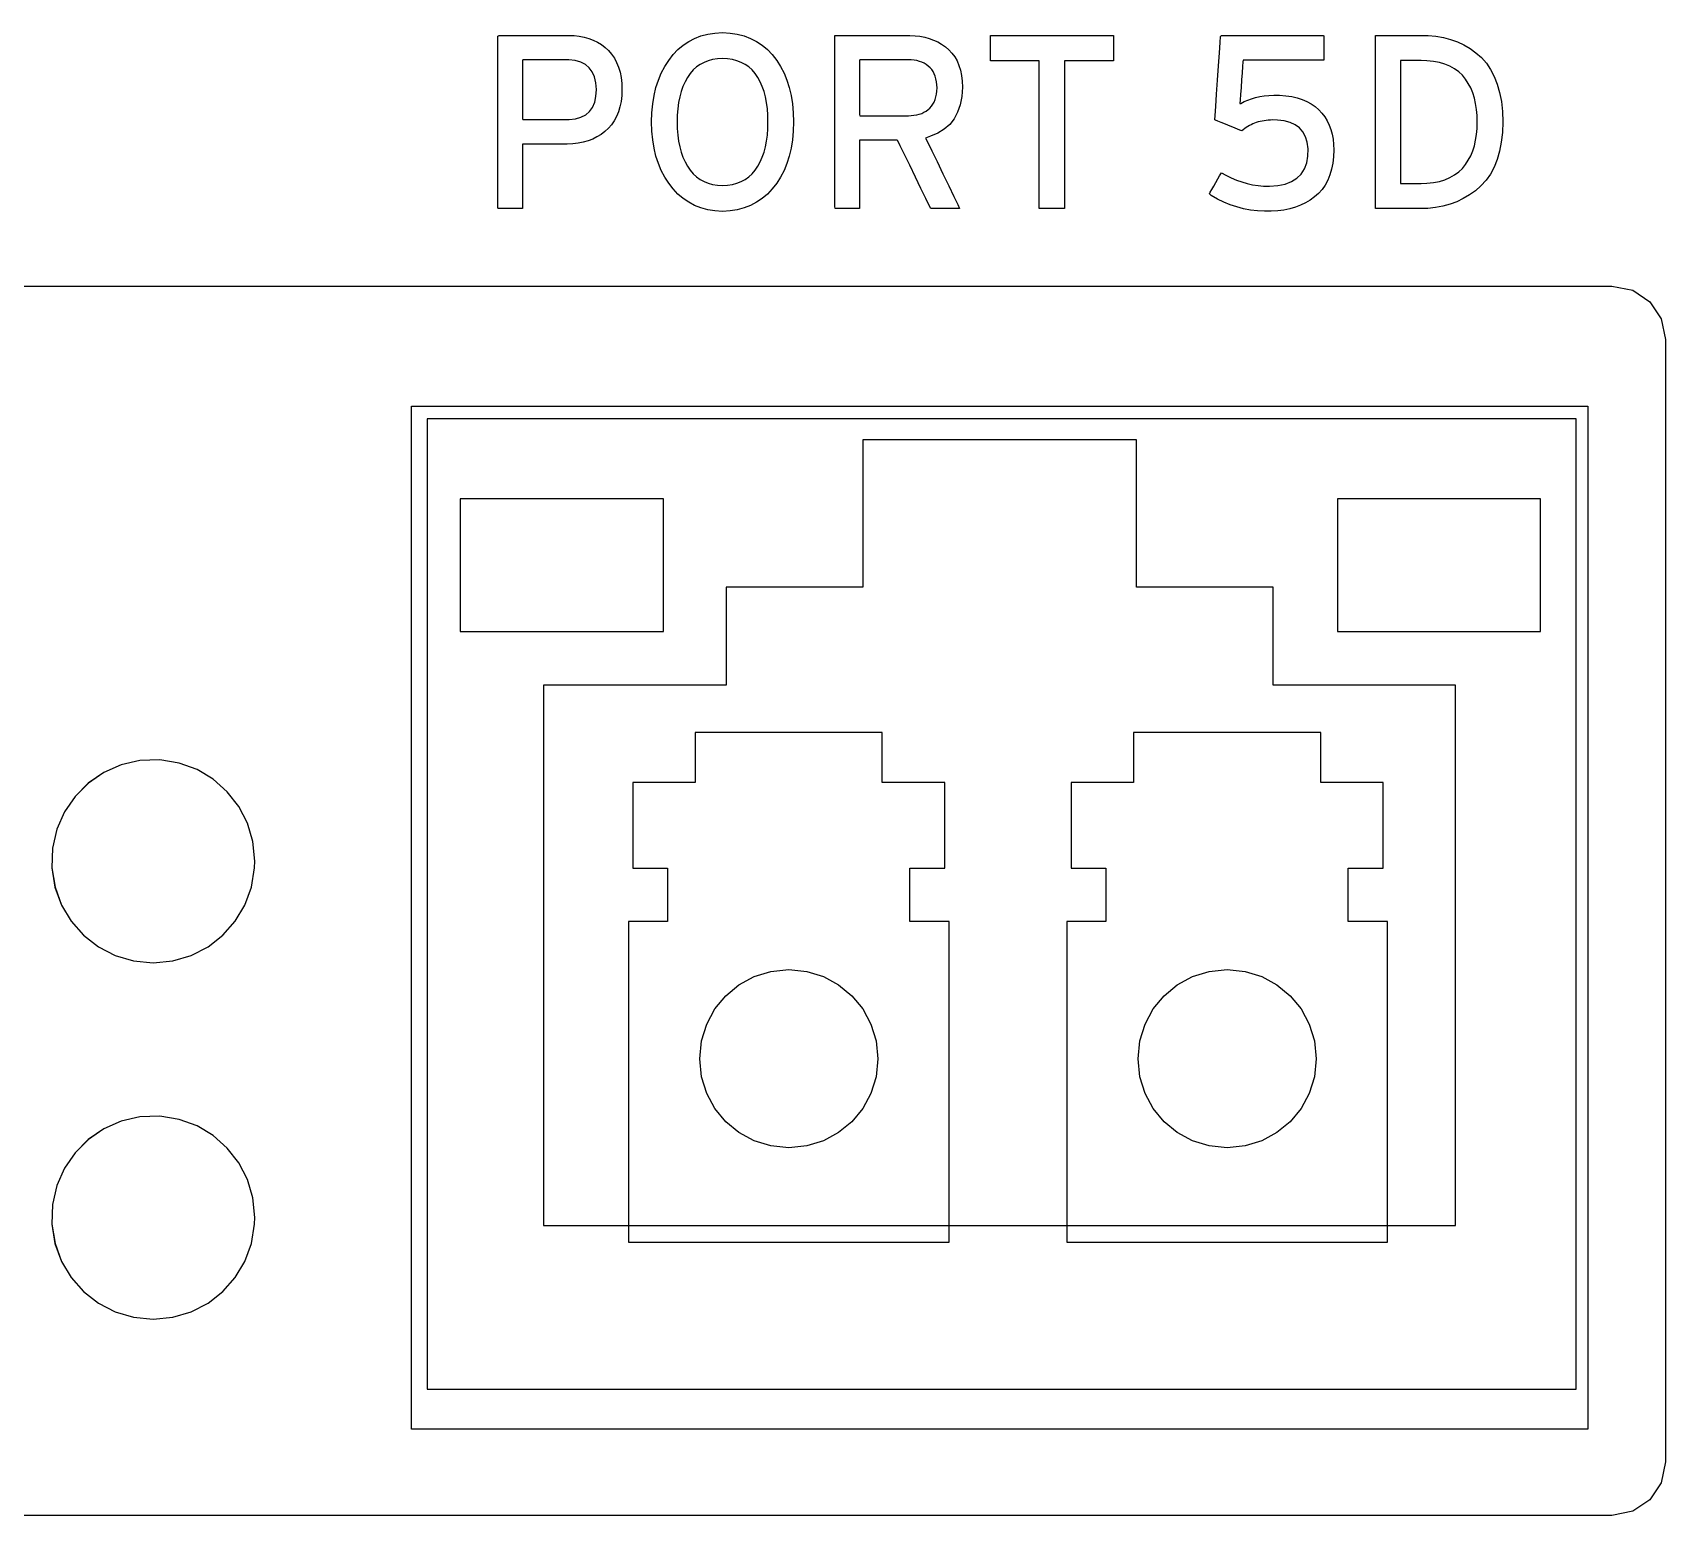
# Model space of a CAD drawing. Extents: x 1 to 47.7, y 0.2 to 35.
# Drawn here: x 41.326 to 42.243, y 12.679 to 13.511 of the extents above; entities that cross this region are included whole.
import ezdxf

# ---------------------------------------------------------------- set-up
doc = ezdxf.new("R2010")
doc.units = 0
doc.header["$MEASUREMENT"] = 0
for name, color, linetype in [('2_1__NONE__X', 7, 'CONTINUOUS'), ('2_5__PORTS_5C___5D__2__10-', 7, 'CONTINUOUS'), ('2_6__PORTS_5C___5D__2__100', 7, 'CONTINUOUS'), ('2_7__PORTS_5C___5D__1__10-', 7, 'CONTINUOUS'), ('8_0_____DWG', 7, 'CONTINUOUS')]:
    doc.layers.add(name, color=color, linetype=linetype)

msp = doc.modelspace()

# ---------------------------------------------------------------- linework, layer by layer
at = {"layer": '2_1__NONE__X'}
msp.add_lwpolyline([(41.23434, 13.36858), (41.38227, 13.36858), (41.52233, 13.36858), (41.65321, 13.36858), (41.7148, 13.36858), (41.77361, 13.36858), (41.82946, 13.36858), (41.8822, 13.36858), (41.93167, 13.36858), (41.97769, 13.36858), (42.02011, 13.36858), (42.05875, 13.36858), (42.09347, 13.36858), (42.12409, 13.36858), (42.15044, 13.36858), (42.17237, 13.36858), (42.18972, 13.36858), (42.20231, 13.36858), (42.20998, 13.36858), (42.21258, 13.36858), (42.22426, 13.36623), (42.23379, 13.3598), (42.24022, 13.35026), (42.24258, 13.33858), (42.24258, 13.33858), (42.24258, 13.33677), (42.24258, 13.33151), (42.24258, 13.32301), (42.24258, 13.31151), (42.24258, 13.28045), (42.24258, 13.24015), (42.24258, 13.19247), (42.24258, 13.13926), (42.24258, 13.0236), (42.24258, 12.90794), (42.24258, 12.85473), (42.24258, 12.80705), (42.24258, 12.76675), (42.24258, 12.73569), (42.24258, 12.72419), (42.24258, 12.71569), (42.24258, 12.71042), (42.24258, 12.70862), (42.24022, 12.69694), (42.23379, 12.6874), (42.22426, 12.68097), (42.21258, 12.67862), (42.20998, 12.67862), (42.20231, 12.67862), (42.18972, 12.67862), (42.17237, 12.67862), (42.15044, 12.67862), (42.12409, 12.67862), (42.09347, 12.67862), (42.05875, 12.67862), (42.02011, 12.67862), (41.97769, 12.67862), (41.93167, 12.67862), (41.8822, 12.67862), (41.82946, 12.67862), (41.77361, 12.67862), (41.7148, 12.67862), (41.65321, 12.67862), (41.52233, 12.67862), (41.38227, 12.67862), (41.23434, 12.67862)], dxfattribs=at)
at = {"layer": '2_5__PORTS_5C___5D__2__10-'}
for points in [[(42.19907, 13.30112), (42.19907, 12.72698), (41.53902, 12.72698), (41.53902, 13.30112), (42.19907, 13.30112)], [(42.02256, 13.14452), (42.02256, 13.19964), (41.94576, 13.19964), (41.94576, 13.28227), (41.79222, 13.28227), (41.79222, 13.19964), (41.71545, 13.19964), (41.71545, 13.14452), (41.61311, 13.14452), (41.61311, 12.84138), (42.12491, 12.84138), (42.12491, 13.14452), (42.02256, 13.14452)], [(41.56634, 13.24912), (41.56634, 13.17476), (41.68033, 13.17476), (41.68033, 13.24912), (41.56634, 13.24912)], [(42.05858, 13.24912), (42.05858, 13.17476), (42.17257, 13.17476), (42.17257, 13.24912), (42.05858, 13.24912)]]:
    msp.add_lwpolyline(points, dxfattribs=at)
for points in [[(41.45104, 13.04575), (41.44997, 13.05679), (41.4469, 13.06712), (41.44202, 13.07653), (41.43556, 13.08481), (41.42769, 13.09177), (41.41864, 13.09719), (41.40859, 13.10089), (41.39776, 13.10265), (41.38659, 13.10229), (41.376, 13.09986), (41.36627, 13.09557), (41.3576, 13.08961), (41.35018, 13.08219), (41.34422, 13.07351), (41.33993, 13.06377), (41.3375, 13.05318), (41.33714, 13.042), (41.3389, 13.03118), (41.3426, 13.02114), (41.34802, 13.01209), (41.35498, 13.00423), (41.36325, 12.99776), (41.37266, 12.99288), (41.38298, 12.98981), (41.39402, 12.98874), (41.40506, 12.98981), (41.41539, 12.99288), (41.4248, 12.99776), (41.43308, 13.00423), (41.44004, 13.01209), (41.44546, 13.02114), (41.44916, 13.03118), (41.45091, 13.042), (41.45104, 13.04575), (41.45104, 13.04575), (41.45104, 13.04575), (41.45104, 13.04575), (41.45104, 13.04575), (41.45104, 13.04575), (41.45104, 13.04575), (41.45104, 13.04575), (41.45104, 13.04575), (41.45104, 13.04575), (41.45104, 13.04575), (41.45104, 13.04575), (41.45104, 13.04575), (41.45104, 13.04575), (41.45104, 13.04575), (41.45104, 13.04575)], [(41.45104, 12.84576), (41.44997, 12.85679), (41.4469, 12.86712), (41.44202, 12.87652), (41.43556, 12.8848), (41.42769, 12.89175), (41.41864, 12.89718), (41.40859, 12.90087), (41.39776, 12.90263), (41.38659, 12.90227), (41.376, 12.89984), (41.36627, 12.89555), (41.3576, 12.88959), (41.35018, 12.88217), (41.34422, 12.8735), (41.33993, 12.86377), (41.3375, 12.85318), (41.33714, 12.84201), (41.3389, 12.83118), (41.3426, 12.82114), (41.34802, 12.81209), (41.35498, 12.80423), (41.36325, 12.79777), (41.37266, 12.7929), (41.38298, 12.78983), (41.39402, 12.78876), (41.40506, 12.78983), (41.41539, 12.7929), (41.4248, 12.79777), (41.43308, 12.80423), (41.44004, 12.81209), (41.44546, 12.82114), (41.44916, 12.83118), (41.45091, 12.84201), (41.45104, 12.84576), (41.45104, 12.84576), (41.45104, 12.84576), (41.45104, 12.84576), (41.45104, 12.84576), (41.45104, 12.84576), (41.45104, 12.84576), (41.45104, 12.84576), (41.45104, 12.84576), (41.45104, 12.84576), (41.45104, 12.84576), (41.45104, 12.84576), (41.45104, 12.84576), (41.45104, 12.84576), (41.45104, 12.84576), (41.45104, 12.84576)]]:
    msp.add_lwpolyline(points, close=True, dxfattribs=at)
at = {"layer": '2_6__PORTS_5C___5D__2__100'}
for points in [[(42.19246, 13.29415), (41.54772, 13.29415), (41.54772, 12.74936), (42.19246, 12.74936), (42.19246, 13.29415)], [(41.81868, 13.01195), (41.81868, 13.04195), (41.83816, 13.04195), (41.83816, 13.08994), (41.80317, 13.08994), (41.80317, 13.11796), (41.69816, 13.11796), (41.69816, 13.08994), (41.66317, 13.08994), (41.66317, 13.04195), (41.68267, 13.04195), (41.68267, 13.01195), (41.66067, 13.01195), (41.66067, 12.83192), (41.84068, 12.83192), (41.84068, 13.01195), (41.81868, 13.01195)], [(42.06467, 13.01195), (42.06467, 13.04195), (42.08417, 13.04195), (42.08417, 13.08994), (42.04918, 13.08994), (42.04918, 13.11796), (41.94417, 13.11796), (41.94417, 13.08994), (41.90918, 13.08994), (41.90918, 13.04195), (41.92868, 13.04195), (41.92868, 13.01195), (41.90666, 13.01195), (41.90666, 12.83192), (42.08667, 12.83192), (42.08667, 13.01195), (42.06467, 13.01195)]]:
    msp.add_lwpolyline(points, dxfattribs=at)
for points in [[(41.45101, 13.04575), (41.44994, 13.05679), (41.44687, 13.06712), (41.442, 13.07653), (41.43553, 13.08481), (41.42766, 13.09177), (41.41861, 13.09719), (41.40857, 13.10089), (41.39774, 13.10265), (41.38656, 13.10229), (41.37598, 13.09986), (41.36625, 13.09557), (41.35757, 13.08961), (41.35015, 13.08219), (41.34419, 13.07351), (41.3399, 13.06377), (41.33747, 13.05318), (41.33712, 13.042), (41.33887, 13.03118), (41.34257, 13.02114), (41.34799, 13.01209), (41.35495, 13.00423), (41.36323, 12.99776), (41.37263, 12.99288), (41.38295, 12.98981), (41.39399, 12.98874), (41.40504, 12.98981), (41.41536, 12.99288), (41.42477, 12.99776), (41.43305, 13.00423), (41.44001, 13.01209), (41.44543, 13.02114), (41.44913, 13.03118), (41.45089, 13.042), (41.45101, 13.04575), (41.45101, 13.04575), (41.45101, 13.04575), (41.45101, 13.04575), (41.45101, 13.04575), (41.45101, 13.04575), (41.45101, 13.04575), (41.45101, 13.04575), (41.45101, 13.04575), (41.45101, 13.04575), (41.45101, 13.04575), (41.45101, 13.04575), (41.45101, 13.04575), (41.45101, 13.04575), (41.45101, 13.04575), (41.45101, 13.04575)], [(41.75068, 12.88493), (41.7406, 12.88594), (41.73122, 12.88886), (41.72272, 12.89347), (41.71533, 12.89958), (41.70922, 12.90698), (41.70461, 12.91547), (41.7017, 12.92485), (41.70068, 12.93492), (41.7017, 12.945), (41.70461, 12.95439), (41.70922, 12.96288), (41.71533, 12.97029), (41.72272, 12.9764), (41.73122, 12.98101), (41.7406, 12.98393), (41.75068, 12.98494), (41.76075, 12.98393), (41.77014, 12.98101), (41.77863, 12.9764), (41.78603, 12.97029), (41.79214, 12.96288), (41.79674, 12.95439), (41.79966, 12.945), (41.80067, 12.93492), (41.79966, 12.92485), (41.79674, 12.91547), (41.79214, 12.90698), (41.78603, 12.89958), (41.77863, 12.89347), (41.77014, 12.88886), (41.76075, 12.88594)], [(41.99666, 12.88493), (41.98659, 12.88594), (41.9772, 12.88886), (41.96871, 12.89347), (41.96131, 12.89958), (41.95521, 12.90698), (41.9506, 12.91547), (41.94768, 12.92485), (41.94667, 12.93492), (41.94768, 12.945), (41.9506, 12.95439), (41.95521, 12.96288), (41.96131, 12.97029), (41.96871, 12.9764), (41.9772, 12.98101), (41.98659, 12.98393), (41.99666, 12.98494), (42.00674, 12.98393), (42.01613, 12.98101), (42.02463, 12.9764), (42.03203, 12.97029), (42.03814, 12.96288), (42.04275, 12.95439), (42.04567, 12.945), (42.04668, 12.93492), (42.04567, 12.92485), (42.04275, 12.91547), (42.03814, 12.90698), (42.03203, 12.89958), (42.02463, 12.89347), (42.01613, 12.88886), (42.00674, 12.88594)], [(41.45101, 12.84576), (41.44994, 12.85679), (41.44687, 12.86712), (41.442, 12.87652), (41.43553, 12.8848), (41.42766, 12.89175), (41.41861, 12.89718), (41.40857, 12.90087), (41.39774, 12.90263), (41.38656, 12.90227), (41.37598, 12.89984), (41.36625, 12.89555), (41.35757, 12.88959), (41.35015, 12.88217), (41.34419, 12.8735), (41.3399, 12.86377), (41.33747, 12.85318), (41.33712, 12.84201), (41.33887, 12.83118), (41.34257, 12.82114), (41.34799, 12.81209), (41.35495, 12.80423), (41.36323, 12.79777), (41.37263, 12.7929), (41.38295, 12.78983), (41.39399, 12.78876), (41.40504, 12.78983), (41.41536, 12.7929), (41.42477, 12.79777), (41.43305, 12.80423), (41.44001, 12.81209), (41.44543, 12.82114), (41.44913, 12.83118), (41.45089, 12.84201), (41.45101, 12.84576), (41.45101, 12.84576), (41.45101, 12.84576), (41.45101, 12.84576), (41.45101, 12.84576), (41.45101, 12.84576), (41.45101, 12.84576), (41.45101, 12.84576), (41.45101, 12.84576), (41.45101, 12.84576), (41.45101, 12.84576), (41.45101, 12.84576), (41.45101, 12.84576), (41.45101, 12.84576), (41.45101, 12.84576), (41.45101, 12.84576)]]:
    msp.add_lwpolyline(points, close=True, dxfattribs=at)
at = {"layer": '2_7__PORTS_5C___5D__1__10-'}
for points in [[(42.19907, 13.30112), (42.19907, 12.72698), (41.53902, 12.72698), (41.53902, 13.30112), (42.19907, 13.30112)], [(42.02256, 13.14452), (42.02256, 13.19964), (41.94576, 13.19964), (41.94576, 13.28227), (41.79222, 13.28227), (41.79222, 13.19964), (41.71545, 13.19964), (41.71545, 13.14452), (41.61311, 13.14452), (41.61311, 12.84138), (42.12491, 12.84138), (42.12491, 13.14452), (42.02256, 13.14452)], [(41.56634, 13.24912), (41.56634, 13.17476), (41.68033, 13.17476), (41.68033, 13.24912), (41.56634, 13.24912)], [(42.05858, 13.24912), (42.05858, 13.17476), (42.17257, 13.17476), (42.17257, 13.24912), (42.05858, 13.24912)]]:
    msp.add_lwpolyline(points, dxfattribs=at)
for points in [[(41.45104, 13.04575), (41.44997, 13.05679), (41.4469, 13.06712), (41.44202, 13.07653), (41.43556, 13.08481), (41.42769, 13.09177), (41.41864, 13.09719), (41.40859, 13.10089), (41.39776, 13.10265), (41.38659, 13.10229), (41.376, 13.09986), (41.36627, 13.09557), (41.3576, 13.08961), (41.35018, 13.08219), (41.34422, 13.07351), (41.33993, 13.06377), (41.3375, 13.05318), (41.33714, 13.042), (41.3389, 13.03118), (41.3426, 13.02114), (41.34802, 13.01209), (41.35498, 13.00423), (41.36325, 12.99776), (41.37266, 12.99288), (41.38298, 12.98981), (41.39402, 12.98874), (41.40506, 12.98981), (41.41539, 12.99288), (41.4248, 12.99776), (41.43308, 13.00423), (41.44004, 13.01209), (41.44546, 13.02114), (41.44916, 13.03118), (41.45091, 13.042), (41.45104, 13.04575), (41.45104, 13.04575), (41.45104, 13.04575), (41.45104, 13.04575), (41.45104, 13.04575), (41.45104, 13.04575), (41.45104, 13.04575), (41.45104, 13.04575), (41.45104, 13.04575), (41.45104, 13.04575), (41.45104, 13.04575), (41.45104, 13.04575), (41.45104, 13.04575), (41.45104, 13.04575), (41.45104, 13.04575), (41.45104, 13.04575)], [(41.45104, 12.84576), (41.44997, 12.85679), (41.4469, 12.86712), (41.44202, 12.87652), (41.43556, 12.8848), (41.42769, 12.89175), (41.41864, 12.89718), (41.40859, 12.90087), (41.39776, 12.90263), (41.38659, 12.90227), (41.376, 12.89984), (41.36627, 12.89555), (41.3576, 12.88959), (41.35018, 12.88217), (41.34422, 12.8735), (41.33993, 12.86377), (41.3375, 12.85318), (41.33714, 12.84201), (41.3389, 12.83118), (41.3426, 12.82114), (41.34802, 12.81209), (41.35498, 12.80423), (41.36325, 12.79777), (41.37266, 12.7929), (41.38298, 12.78983), (41.39402, 12.78876), (41.40506, 12.78983), (41.41539, 12.7929), (41.4248, 12.79777), (41.43308, 12.80423), (41.44004, 12.81209), (41.44546, 12.82114), (41.44916, 12.83118), (41.45091, 12.84201), (41.45104, 12.84576), (41.45104, 12.84576), (41.45104, 12.84576), (41.45104, 12.84576), (41.45104, 12.84576), (41.45104, 12.84576), (41.45104, 12.84576), (41.45104, 12.84576), (41.45104, 12.84576), (41.45104, 12.84576), (41.45104, 12.84576), (41.45104, 12.84576), (41.45104, 12.84576), (41.45104, 12.84576), (41.45104, 12.84576), (41.45104, 12.84576)]]:
    msp.add_lwpolyline(points, close=True, dxfattribs=at)
at = {"layer": '8_0_____DWG'}
for points in [[(41.65708, 13.4789), (41.65693, 13.4755), (41.65656, 13.47229), (41.65595, 13.46928), (41.65511, 13.46647), (41.65403, 13.46385), (41.65273, 13.46143), (41.65119, 13.45921), (41.64942, 13.45718), (41.64745, 13.45535), (41.64533, 13.45373), (41.64305, 13.45232), (41.64063, 13.45113), (41.63806, 13.45015), (41.63533, 13.44938), (41.63246, 13.44883), (41.62943, 13.44848), (41.62626, 13.44835), (41.62515, 13.44835), (41.62282, 13.44835), (41.61937, 13.44835), (41.61525, 13.44835), (41.61096, 13.44835), (41.60695, 13.44835), (41.6037, 13.44835), (41.60169, 13.44835), (41.60126, 13.44819), (41.60126, 13.44599), (41.60126, 13.44174), (41.60126, 13.43614), (41.60126, 13.42989), (41.60126, 13.42367), (41.60126, 13.41819), (41.60126, 13.41414), (41.60126, 13.4122), (41.60094, 13.41213), (41.59972, 13.41213), (41.59784, 13.41213), (41.59556, 13.41213), (41.59315, 13.41213), (41.59087, 13.41213), (41.58899, 13.41213), (41.58776, 13.41213), (41.58744, 13.41232), (41.58744, 13.41751), (41.58744, 13.42839), (41.58744, 13.4431), (41.58744, 13.45977), (41.58744, 13.47655), (41.58744, 13.49157), (41.58744, 13.50297), (41.58744, 13.50888), (41.58812, 13.50931), (41.59134, 13.50931), (41.59653, 13.50931), (41.60294, 13.50931), (41.60981, 13.50931), (41.61638, 13.50931), (41.62191, 13.50931), (41.62563, 13.50931), (41.62716, 13.50931), (41.63019, 13.50919), (41.63309, 13.50886), (41.63585, 13.50832), (41.63847, 13.50759), (41.64096, 13.50665), (41.64331, 13.5055), (41.64552, 13.50415), (41.6476, 13.5026), (41.64954, 13.50082), (41.65128, 13.4988), (41.65279, 13.49658), (41.65408, 13.49416), (41.65513, 13.49152), (41.65596, 13.48868), (41.65656, 13.48562), (41.65693, 13.48236)], [(41.75338, 13.46075), (41.7532, 13.45558), (41.75274, 13.45066), (41.75199, 13.44599), (41.75096, 13.44156), (41.74963, 13.43739), (41.74802, 13.43346), (41.74612, 13.42979), (41.74393, 13.42636), (41.74144, 13.42316), (41.73871, 13.42028), (41.73575, 13.41777), (41.73258, 13.41564), (41.72919, 13.41388), (41.72558, 13.41249), (41.72175, 13.41148), (41.71771, 13.41084), (41.71345, 13.41057), (41.70921, 13.41084), (41.7052, 13.41148), (41.70141, 13.41249), (41.69784, 13.41388), (41.6945, 13.41564), (41.69138, 13.41777), (41.68848, 13.42028), (41.6858, 13.42316), (41.68331, 13.42636), (41.68107, 13.42979), (41.67912, 13.43346), (41.67747, 13.43739), (41.67611, 13.44156), (41.67505, 13.44599), (41.67429, 13.45066), (41.67381, 13.45558), (41.67364, 13.46075), (41.67381, 13.46593), (41.67429, 13.47086), (41.67505, 13.47555), (41.67611, 13.47999), (41.67747, 13.48419), (41.67912, 13.48815), (41.68107, 13.49186), (41.68331, 13.49533), (41.6858, 13.49853), (41.68848, 13.50136), (41.69138, 13.50383), (41.6945, 13.50593), (41.69784, 13.50766), (41.70141, 13.50901), (41.7052, 13.51), (41.70921, 13.51062), (41.71345, 13.51087), (41.71771, 13.51062), (41.72175, 13.51), (41.72558, 13.50901), (41.72919, 13.50766), (41.73258, 13.50593), (41.73575, 13.50383), (41.73871, 13.50136), (41.74144, 13.49853), (41.74393, 13.49533), (41.74612, 13.49186), (41.74802, 13.48815), (41.74963, 13.48419), (41.75096, 13.47999), (41.75199, 13.47555), (41.75274, 13.47086), (41.7532, 13.46593)], [(41.84812, 13.48025), (41.84776, 13.4751), (41.84687, 13.47043), (41.84544, 13.46625), (41.84348, 13.46256), (41.84098, 13.45936), (41.83795, 13.45665), (41.83438, 13.45443), (41.83028, 13.4527), (41.82749, 13.45164), (41.82868, 13.44919), (41.83092, 13.44455), (41.83387, 13.43847), (41.83715, 13.43168), (41.84042, 13.42492), (41.84332, 13.41893), (41.84548, 13.41446), (41.84656, 13.41225), (41.84628, 13.41213), (41.84492, 13.41213), (41.84276, 13.41213), (41.84013, 13.41213), (41.83731, 13.41213), (41.83462, 13.41213), (41.83236, 13.41213), (41.83083, 13.41213), (41.83032, 13.41214), (41.8295, 13.41382), (41.82757, 13.4178), (41.82487, 13.42338), (41.82173, 13.42984), (41.81852, 13.43647), (41.81558, 13.44254), (41.81325, 13.44733), (41.81189, 13.45015), (41.8115, 13.45059), (41.81007, 13.45059), (41.8075, 13.45059), (41.80419, 13.45059), (41.80054, 13.45059), (41.79694, 13.45059), (41.79379, 13.45059), (41.79149, 13.45059), (41.79043, 13.45059), (41.79041, 13.44962), (41.79041, 13.44619), (41.79041, 13.44098), (41.79041, 13.43468), (41.79041, 13.42803), (41.79041, 13.42174), (41.79041, 13.41653), (41.79041, 13.4131), (41.79039, 13.41213), (41.7897, 13.41213), (41.7882, 13.41213), (41.78616, 13.41213), (41.78382, 13.41213), (41.78145, 13.41213), (41.7793, 13.41213), (41.77763, 13.41213), (41.7767, 13.41213), (41.77658, 13.41324), (41.77658, 13.42035), (41.77658, 13.43248), (41.77658, 13.44782), (41.77658, 13.46455), (41.77658, 13.48088), (41.77658, 13.49498), (41.77658, 13.50505), (41.77658, 13.50928), (41.77786, 13.50931), (41.78174, 13.50931), (41.78748, 13.50931), (41.7943, 13.50931), (41.80143, 13.50931), (41.80811, 13.50931), (41.81357, 13.50931), (41.81703, 13.50931), (41.81866, 13.5093), (41.82154, 13.50916), (41.8243, 13.50883), (41.82695, 13.50832), (41.82949, 13.50762), (41.83192, 13.50673), (41.83424, 13.50566), (41.83644, 13.5044), (41.83853, 13.50296), (41.8405, 13.5013), (41.84226, 13.49942), (41.84379, 13.49733), (41.84509, 13.49502), (41.84616, 13.4925), (41.84699, 13.48976), (41.8476, 13.4868), (41.84797, 13.48364)], [(42.05652, 13.44513), (42.05636, 13.44123), (42.05594, 13.43757), (42.05526, 13.43415), (42.05431, 13.43097), (42.05311, 13.42802), (42.05164, 13.42532), (42.04991, 13.42284), (42.04792, 13.42061), (42.04568, 13.41862), (42.04325, 13.41684), (42.04065, 13.41529), (42.03788, 13.41396), (42.03494, 13.41285), (42.03183, 13.41196), (42.02855, 13.41129), (42.0251, 13.41084), (42.02147, 13.4106), (42.01759, 13.41059), (42.01362, 13.41083), (42.00971, 13.41131), (42.00587, 13.41205), (42.00211, 13.41303), (41.99841, 13.41426), (41.99478, 13.41575), (41.99122, 13.41748), (41.98773, 13.41946), (41.9867, 13.42037), (41.98723, 13.42131), (41.9881, 13.42283), (41.98917, 13.42472), (41.99033, 13.42676), (41.99145, 13.42875), (41.99243, 13.43046), (41.99312, 13.43168), (41.99342, 13.4322), (41.99603, 13.43078), (41.99897, 13.42936), (42.00194, 13.42812), (42.00492, 13.42707), (42.00793, 13.42622), (42.01095, 13.42554), (42.01399, 13.42506), (42.01705, 13.42477), (42.02035, 13.42468), (42.02506, 13.42505), (42.02921, 13.42591), (42.03277, 13.42728), (42.03577, 13.42914), (42.03819, 13.43151), (42.04003, 13.43437), (42.04131, 13.43773), (42.04201, 13.44159), (42.0421, 13.44574), (42.04161, 13.44933), (42.04065, 13.45247), (42.03922, 13.45515), (42.03731, 13.45739), (42.03492, 13.45917), (42.03206, 13.4605), (42.02872, 13.46138), (42.02492, 13.4618), (42.02234, 13.46184), (42.02104, 13.4618), (42.01978, 13.46172), (42.01856, 13.4616), (42.01738, 13.46144), (42.01624, 13.46124), (42.01513, 13.46101), (42.01406, 13.46074), (42.01303, 13.46042), (42.01204, 13.46004), (42.01107, 13.45961), (42.01012, 13.45915), (42.0092, 13.45866), (42.00829, 13.45814), (42.0074, 13.45758), (42.00653, 13.457), (42.00568, 13.45638), (42.00484, 13.45573), (42.0043, 13.45595), (42.00286, 13.45654), (42.00077, 13.45738), (41.99832, 13.45838), (41.99576, 13.45942), (41.99337, 13.4604), (41.9914, 13.4612), (41.99013, 13.46171), (41.98981, 13.46194), (41.98997, 13.46435), (41.99032, 13.46943), (41.99079, 13.47634), (41.99132, 13.48423), (41.99187, 13.49226), (41.99237, 13.49958), (41.99276, 13.50537), (41.99299, 13.50876), (41.99346, 13.50931), (41.99721, 13.50931), (42.00399, 13.50931), (42.01276, 13.50931), (42.0225, 13.50931), (42.03219, 13.50931), (42.04079, 13.50931), (42.04728, 13.50931), (42.05063, 13.50931), (42.05088, 13.50908), (42.05088, 13.50801), (42.05088, 13.50626), (42.05088, 13.50409), (42.05088, 13.50174), (42.05088, 13.49946), (42.05088, 13.4975), (42.05088, 13.49609), (42.05088, 13.49549), (42.04958, 13.49548), (42.04549, 13.49548), (42.0394, 13.49548), (42.0321, 13.49548), (42.0244, 13.49548), (42.01711, 13.49548), (42.01101, 13.49548), (42.00693, 13.49548), (42.00563, 13.49547), (42.00555, 13.4944), (42.00536, 13.49188), (42.0051, 13.48837), (42.0048, 13.4843), (42.00449, 13.48011), (42.0042, 13.47624), (42.00397, 13.47312), (42.00383, 13.47119), (42.00439, 13.47115), (42.00626, 13.47216), (42.00826, 13.47305), (42.01038, 13.47381), (42.01262, 13.47445), (42.01499, 13.47497), (42.01748, 13.47536), (42.0201, 13.47563), (42.02284, 13.47578), (42.02613, 13.47575), (42.02963, 13.47549), (42.0329, 13.47502), (42.03597, 13.47433), (42.03882, 13.47342), (42.04145, 13.4723), (42.04388, 13.47096), (42.04609, 13.4694), (42.04809, 13.46763), (42.04986, 13.46566), (42.05142, 13.46356), (42.05277, 13.46133), (42.05392, 13.45897), (42.05485, 13.45647), (42.05558, 13.45383), (42.0561, 13.45106), (42.05641, 13.44816)], [(42.15139, 13.46072), (42.15115, 13.45488), (42.15053, 13.44944), (42.14955, 13.44437), (42.1482, 13.4397), (42.14648, 13.43541), (42.1444, 13.43151), (42.14195, 13.428), (42.13913, 13.42487), (42.13599, 13.42214), (42.13268, 13.41976), (42.12921, 13.41769), (42.12557, 13.41596), (42.12177, 13.41454), (42.11779, 13.41345), (42.11365, 13.41269), (42.10935, 13.41225), (42.1055, 13.41213), (42.10424, 13.41213), (42.10139, 13.41213), (42.09748, 13.41213), (42.09302, 13.41213), (42.08852, 13.41213), (42.0845, 13.41213), (42.08147, 13.41213), (42.07995, 13.41213), (42.07986, 13.41411), (42.07986, 13.42255), (42.07986, 13.43587), (42.07986, 13.45211), (42.07986, 13.46933), (42.07986, 13.48557), (42.07986, 13.49889), (42.07986, 13.50734), (42.07995, 13.50931), (42.08147, 13.50931), (42.0845, 13.50931), (42.08852, 13.50931), (42.09302, 13.50931), (42.09748, 13.50931), (42.10139, 13.50931), (42.10424, 13.50931), (42.1055, 13.50931), (42.10942, 13.50923), (42.1138, 13.50884), (42.118, 13.50812), (42.12202, 13.50707), (42.12585, 13.50569), (42.12951, 13.50399), (42.13298, 13.50196), (42.13627, 13.49961), (42.13937, 13.49689), (42.14213, 13.49375), (42.14454, 13.49022), (42.14658, 13.48629), (42.14826, 13.48197), (42.14959, 13.47725), (42.15055, 13.47213), (42.15115, 13.46663)], [(41.73901, 13.46075), (41.73892, 13.46457), (41.73866, 13.4682), (41.73821, 13.47162), (41.73759, 13.47485), (41.73679, 13.47787), (41.73581, 13.48071), (41.73465, 13.48334), (41.73331, 13.48577), (41.73178, 13.48798), (41.73008, 13.48992), (41.72821, 13.4916), (41.72617, 13.49303), (41.72397, 13.4942), (41.72159, 13.49512), (41.71904, 13.49579), (41.71633, 13.4962), (41.71345, 13.49637), (41.71062, 13.4962), (41.70795, 13.49579), (41.70545, 13.49512), (41.70311, 13.4942), (41.70093, 13.49303), (41.69891, 13.4916), (41.69706, 13.48992), (41.69537, 13.48798), (41.69383, 13.48577), (41.69246, 13.48334), (41.69128, 13.48071), (41.69028, 13.47787), (41.68946, 13.47485), (41.68882, 13.47162), (41.68837, 13.4682), (41.68809, 13.46457), (41.688, 13.46075), (41.68809, 13.45698), (41.68837, 13.4534), (41.68882, 13.45002), (41.68946, 13.44683), (41.69028, 13.44383), (41.69128, 13.44102), (41.69246, 13.43841), (41.69383, 13.436), (41.69537, 13.43374), (41.69706, 13.43171), (41.69891, 13.42995), (41.70093, 13.42846), (41.70311, 13.42724), (41.70545, 13.42629), (41.70795, 13.42562), (41.71062, 13.42521), (41.71345, 13.42508), (41.71633, 13.42521), (41.71904, 13.42562), (41.72159, 13.42629), (41.72397, 13.42724), (41.72617, 13.42846), (41.72821, 13.42995), (41.73008, 13.43171), (41.73178, 13.43374), (41.73331, 13.436), (41.73465, 13.43841), (41.73581, 13.44102), (41.73679, 13.44383), (41.73759, 13.44683), (41.73821, 13.45002), (41.73866, 13.4534), (41.73892, 13.45698)], [(41.64271, 13.4789), (41.64239, 13.4827), (41.64161, 13.48601), (41.64037, 13.48883), (41.63867, 13.49116), (41.63652, 13.49301), (41.63391, 13.49436), (41.63084, 13.49523), (41.62732, 13.4956), (41.62588, 13.49562), (41.62344, 13.49562), (41.61973, 13.49562), (41.6153, 13.49562), (41.6107, 13.49562), (41.6065, 13.49562), (41.60322, 13.49562), (41.60144, 13.49562), (41.60126, 13.49511), (41.60126, 13.49228), (41.60126, 13.48763), (41.60126, 13.48188), (41.60126, 13.47577), (41.60126, 13.47002), (41.60126, 13.46537), (41.60126, 13.46255), (41.60144, 13.46204), (41.60322, 13.46204), (41.6065, 13.46204), (41.6107, 13.46204), (41.6153, 13.46204), (41.61973, 13.46204), (41.62344, 13.46204), (41.62588, 13.46204), (41.62734, 13.46206), (41.63094, 13.46247), (41.63406, 13.46336), (41.63671, 13.46473), (41.63887, 13.46659), (41.64055, 13.46894), (41.64175, 13.47177), (41.64247, 13.47509)], [(41.83389, 13.47984), (41.8338, 13.48165), (41.83359, 13.48333), (41.83328, 13.48491), (41.83284, 13.48638), (41.8323, 13.48773), (41.83164, 13.48898), (41.83086, 13.49011), (41.82997, 13.49113), (41.82896, 13.49207), (41.82785, 13.49292), (41.82666, 13.49365), (41.82537, 13.49426), (41.824, 13.49476), (41.82253, 13.49515), (41.82098, 13.49542), (41.81934, 13.49558), (41.81783, 13.49562), (41.81648, 13.49562), (41.81344, 13.49562), (41.80925, 13.49562), (41.80448, 13.49562), (41.79967, 13.49562), (41.79537, 13.49562), (41.79213, 13.49562), (41.7905, 13.49562), (41.79041, 13.49498), (41.79041, 13.49226), (41.79041, 13.48796), (41.79041, 13.48272), (41.79041, 13.47717), (41.79041, 13.47193), (41.79041, 13.46764), (41.79041, 13.46491), (41.7905, 13.46427), (41.79213, 13.46427), (41.79537, 13.46427), (41.79967, 13.46427), (41.80448, 13.46427), (41.80925, 13.46427), (41.81344, 13.46427), (41.81648, 13.46427), (41.81783, 13.46427), (41.81931, 13.46431), (41.82093, 13.46446), (41.82246, 13.46472), (41.8239, 13.46509), (41.82526, 13.46556), (41.82654, 13.46615), (41.82773, 13.46684), (41.82883, 13.46764), (41.82986, 13.46854), (41.83077, 13.46956), (41.83157, 13.47068), (41.83225, 13.47192), (41.83282, 13.47328), (41.83326, 13.47475), (41.83359, 13.47633), (41.8338, 13.47803)], [(42.13703, 13.46072), (42.13693, 13.46435), (42.13662, 13.46781), (42.13611, 13.47108), (42.13539, 13.47417), (42.13447, 13.47708), (42.13334, 13.47982), (42.13201, 13.48237), (42.13047, 13.48474), (42.12868, 13.48693), (42.12661, 13.48888), (42.12428, 13.49056), (42.1217, 13.49199), (42.11886, 13.49315), (42.11577, 13.49406), (42.11242, 13.4947), (42.10881, 13.49509), (42.1055, 13.49521), (42.10493, 13.49521), (42.10365, 13.49521), (42.10189, 13.49521), (42.09988, 13.49521), (42.09785, 13.49521), (42.09604, 13.49521), (42.09468, 13.49521), (42.09399, 13.49521), (42.09395, 13.49381), (42.09395, 13.48781), (42.09395, 13.47836), (42.09395, 13.46683), (42.09395, 13.45461), (42.09395, 13.44308), (42.09395, 13.43363), (42.09395, 13.42763), (42.09399, 13.42623), (42.09468, 13.42623), (42.09604, 13.42623), (42.09785, 13.42623), (42.09988, 13.42623), (42.10189, 13.42623), (42.10365, 13.42623), (42.10493, 13.42623), (42.1055, 13.42623), (42.10881, 13.42635), (42.11242, 13.42675), (42.11577, 13.42741), (42.11886, 13.42833), (42.1217, 13.42952), (42.12428, 13.43098), (42.12661, 13.4327), (42.12868, 13.43469), (42.13047, 13.4369), (42.13201, 13.43927), (42.13334, 13.44181), (42.13447, 13.44453), (42.13539, 13.44742), (42.13611, 13.45048), (42.13662, 13.45372), (42.13693, 13.45713)]]:
    msp.add_lwpolyline(points, close=True, dxfattribs=at)
msp.add_lwpolyline([(41.90535, 13.49508), (41.90535, 13.41213), (41.89126, 13.41213), (41.89126, 13.49508), (41.8638, 13.49508), (41.8638, 13.50931), (41.93285, 13.50931), (41.93285, 13.49508), (41.90535, 13.49508)], dxfattribs=at)

doc.saveas('drawing.dxf')
